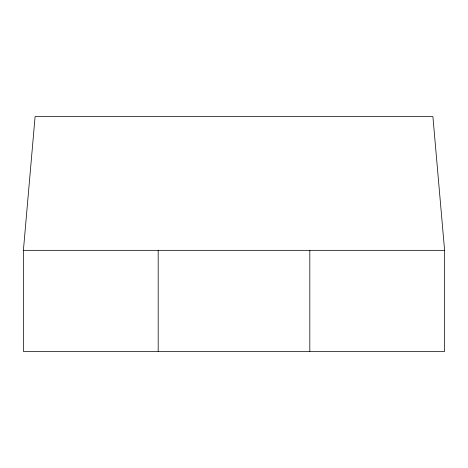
<?xml version="1.0" encoding="UTF-8"?>
<svg xmlns="http://www.w3.org/2000/svg" width="468" height="468" viewBox="0 0 468 468"><rect width="100%" height="100%" fill="white"/><g stroke="black" fill="none" stroke-linecap="round" stroke-linejoin="round"><path stroke-width="0.7" d="M23.4 250.333L35.1 116.579L432.9 116.579L444.6 250.333L444.6 351.421L23.4 351.421L23.4 250.333L444.6 250.333M309.816 250.333L309.816 351.421M158.184 250.333L158.184 351.421"/></g></svg>
